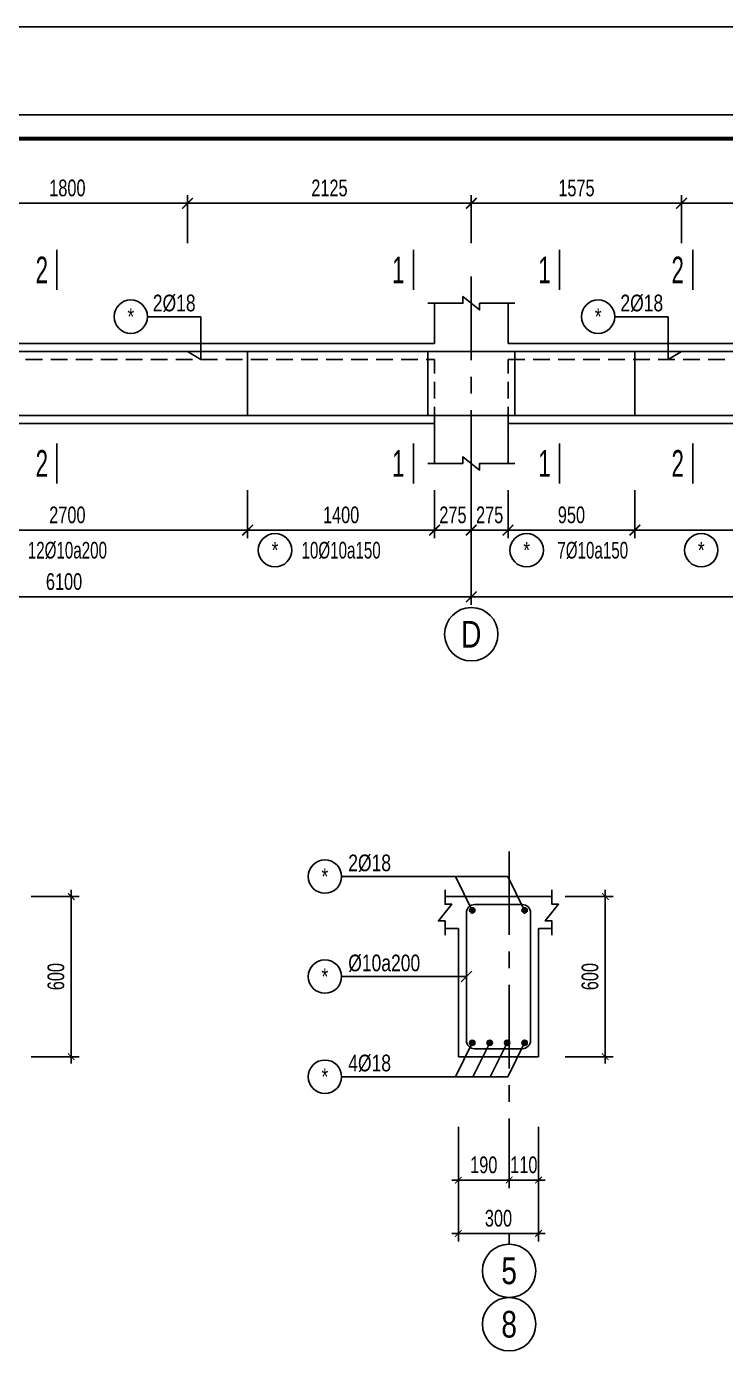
# Model space of a CAD drawing. Header units: millimetres. Extents: x -25284 to 100333, y 0 to 76881.
# Drawn here: x 18551 to 23783, y 66886 to 76881 of the extents above; entities that cross this region are included whole.
import ezdxf
from ezdxf.enums import TextEntityAlignment as Align

# ---------------------------------------------------------------- set-up
doc = ezdxf.new("R2010")
doc.units = ezdxf.units.MM
doc.header["$LTSCALE"] = 500
doc.header["$MEASUREMENT"] = 0
doc.linetypes.add('CENTER', pattern=[2, 1.25, -0.25, 0.25, -0.25])
doc.linetypes.add('HIDDEN', pattern=[0.375, 0.25, -0.125])
for name, color, linetype in [('CDC-KHUNGTEN', 7, 'Continuous'), ('KCS_AXIS', 5, 'CENTER'), ('KCS_AXIS_SUB', 5, 'CENTER'), ('KCS_BORDER', 3, 'Continuous'), ('KCS_CHI', 1, 'Continuous'), ('KCS_DIM', 1, 'Continuous'), ('KCS_HIDDEN', 8, 'HIDDEN'), ('KCS_SNODE', 6, 'Continuous'), ('KCS_STEEL', 4, 'Continuous'), ('KCS_TEXT', 2, 'Continuous'), ('KCS_TEXT_TK', 2, 'Continuous'), ('KCS_TEXT_TMC', 4, 'Continuous')]:
    doc.layers.add(name, color=color, linetype=linetype)
doc.styles.add('KCS_BIGTEXT', font='arial.ttf', dxfattribs={"width": 0.75})
doc.styles.add('KCS_SMTEXT', font='arial.ttf', dxfattribs={"width": 0.7})
doc.dimstyles.new('KCS_DIM50', dxfattribs={"dimscale": 50, "dimtxt": 2.5, "dimasz": 1.6, "dimexe": 1.2, "dimexo": 0, "dimgap": 1, "dimtad": 1, "dimdec": 0, "dimzin": 0, "dimdsep": 46, "dimtxsty": 'KCS_SMTEXT', "dimblk": 'ARCHTICK', "dimcen": 0, "dimdle": 1, "dimclrd": 256, "dimclre": 256, "dimclrt": 2, "dimadec": 0, "dimazin": 0, "dimtfac": 1, "dimtdec": 0, "dimtix": 1, "dimtmove": 2, "dimatfit": 3, "dimfxl": 1, "dimtolj": 1, "dimtzin": 0, "dimarcsym": 0})
doc.dimstyles.new('KCS_DIM50_25', dxfattribs={"dimtxt": 125, "dimasz": 50, "dimexe": 60, "dimexo": 0, "dimgap": 50, "dimtad": 1, "dimdec": 0, "dimlfac": 0.5, "dimzin": 13, "dimdsep": 46, "dimtxsty": 'KCS_SMTEXT', "dimblk": 'ARCHTICK', "dimblk1": 'ARCHTICK', "dimcen": 0, "dimdle": 50, "dimclrd": 1, "dimclre": 1, "dimclrt": 2, "dimadec": 0, "dimazin": 0, "dimtfac": 1, "dimtdec": 0, "dimtix": 1, "dimtmove": 2, "dimatfit": 3, "dimfxl": 1, "dimtolj": 1, "dimtzin": 13, "dimarcsym": 0})

# ---------------------------------------------------------------- blocks, each defined once
blk = doc.blocks.new('_ArchTick')
at = {"color": 0, "linetype": 'ByBlock', "const_width": 0.15}
blk.add_lwpolyline([(-0.5, -0.5), (0.5, 0.5)], dxfattribs=at)
blk = doc.blocks.new('*D5')
at = {"layer": 'Defpoints', "color": 0, "transparency": 16777216}
for p in [(15780.3, 73407.7), (21880.3, 73407.7), (21880.3, 72607.7)]:
    blk.add_point(p, dxfattribs=at)
at = {"layer": 'KCS_DIM', "lineweight": -2, "transparency": 16777216}
for p, q in [((15780.3, 73407.7), (15780.3, 72547.7)), ((21880.3, 73407.7), (21880.3, 72547.7)), ((15730.3, 72607.7), (21930.3, 72607.7))]:
    blk.add_line(p, q, dxfattribs=at)
at = {"layer": 'KCS_DIM', "lineweight": -2, "transparency": 16777216, "xscale": 80, "yscale": 80, "zscale": 80, "rotation": 180}
blk.add_blockref('_ArchTick', (15780.3, 72607.7), dxfattribs=at)
at = {"layer": 'KCS_DIM', "lineweight": -2, "transparency": 16777216, "xscale": 80, "yscale": 80, "zscale": 80}
blk.add_blockref('_ArchTick', (21880.3, 72607.7), dxfattribs=at)
at = {"layer": 'KCS_DIM', "color": 2, "transparency": 16777216, "insert": (18830.3, 72721.5), "char_height": 125, "attachment_point": 5, "style": 'KCS_SMTEXT'}
blk.add_mtext('\\A1;6100', dxfattribs=at)
blk = doc.blocks.new('*D6')
at = {"layer": 'Defpoints', "color": 0, "transparency": 16777216}
for p in [(21880.3, 73407.7), (26380.3, 73407.7), (26380.3, 72607.7)]:
    blk.add_point(p, dxfattribs=at)
at = {"layer": 'KCS_DIM', "lineweight": -2, "transparency": 16777216}
for p, q in [((21880.3, 73407.7), (21880.3, 72547.7)), ((26380.3, 73407.7), (26380.3, 72547.7)), ((21830.3, 72607.7), (26430.3, 72607.7))]:
    blk.add_line(p, q, dxfattribs=at)
at = {"layer": 'KCS_DIM', "lineweight": -2, "transparency": 16777216, "xscale": 80, "yscale": 80, "zscale": 80, "rotation": 180}
blk.add_blockref('_ArchTick', (21880.3, 72607.7), dxfattribs=at)
at = {"layer": 'KCS_DIM', "lineweight": -2, "transparency": 16777216, "xscale": 80, "yscale": 80, "zscale": 80}
blk.add_blockref('_ArchTick', (26380.3, 72607.7), dxfattribs=at)
at = {"layer": 'KCS_DIM', "color": 2, "transparency": 16777216, "insert": (24130.3, 72721.5), "char_height": 125, "attachment_point": 5, "style": 'KCS_SMTEXT'}
blk.add_mtext('\\A1;4500', dxfattribs=at)
blk = doc.blocks.new('*D15')
at = {"layer": 'Defpoints', "color": 0, "transparency": 16777216}
for p in [(21605.3, 73407.7), (21880.3, 73407.7), (21880.3, 73107.7)]:
    blk.add_point(p, dxfattribs=at)
at = {"layer": 'KCS_DIM', "lineweight": -2, "transparency": 16777216}
for p, q in [((21605.3, 73407.7), (21605.3, 73047.7)), ((21880.3, 73407.7), (21880.3, 73047.7)), ((21605.3, 73107.7), (21525.3, 73107.7)), ((21605.3, 73107.7), (21880.3, 73107.7)), ((21880.3, 73107.7), (21960.3, 73107.7))]:
    blk.add_line(p, q, dxfattribs=at)
at = {"layer": 'KCS_DIM', "lineweight": -2, "transparency": 16777216, "xscale": 80, "yscale": 80, "zscale": 80}
blk.add_blockref('_ArchTick', (21605.3, 73107.7), dxfattribs=at)
at = {"layer": 'KCS_DIM', "lineweight": -2, "transparency": 16777216, "xscale": 80, "yscale": 80, "zscale": 80, "rotation": 180}
blk.add_blockref('_ArchTick', (21880.3, 73107.7), dxfattribs=at)
at = {"layer": 'KCS_DIM', "color": 2, "transparency": 16777216, "insert": (21742.8, 73221.5), "char_height": 125, "attachment_point": 5, "style": 'KCS_SMTEXT'}
blk.add_mtext('\\A1;275', dxfattribs=at)
blk = doc.blocks.new('*D16')
at = {"layer": 'Defpoints', "color": 0, "transparency": 16777216}
for p in [(21880.3, 73407.7), (22155.3, 73407.7), (22155.3, 73107.7)]:
    blk.add_point(p, dxfattribs=at)
at = {"layer": 'KCS_DIM', "lineweight": -2, "transparency": 16777216}
for p, q in [((21880.3, 73407.7), (21880.3, 73047.7)), ((22155.3, 73407.7), (22155.3, 73047.7)), ((21880.3, 73107.7), (21800.3, 73107.7)), ((21880.3, 73107.7), (22155.3, 73107.7)), ((22155.3, 73107.7), (22235.3, 73107.7))]:
    blk.add_line(p, q, dxfattribs=at)
at = {"layer": 'KCS_DIM', "lineweight": -2, "transparency": 16777216, "xscale": 80, "yscale": 80, "zscale": 80}
blk.add_blockref('_ArchTick', (21880.3, 73107.7), dxfattribs=at)
at = {"layer": 'KCS_DIM', "lineweight": -2, "transparency": 16777216, "xscale": 80, "yscale": 80, "zscale": 80, "rotation": 180}
blk.add_blockref('_ArchTick', (22155.3, 73107.7), dxfattribs=at)
at = {"layer": 'KCS_DIM', "color": 2, "transparency": 16777216, "insert": (22017.8, 73221.5), "char_height": 125, "attachment_point": 5, "style": 'KCS_SMTEXT'}
blk.add_mtext('\\A1;275', dxfattribs=at)
blk = doc.blocks.new('*D35')
at = {"layer": 'Defpoints', "color": 0, "transparency": 16777216}
for p in [(19755.3, 75557.7), (17955.3, 75257.7), (19755.3, 75257.7)]:
    blk.add_point(p, dxfattribs=at)
at = {"layer": 'KCS_DIM', "lineweight": -2, "transparency": 16777216}
for p, q in [((17955.3, 75257.7), (17955.3, 75617.7)), ((19755.3, 75257.7), (19755.3, 75617.7)), ((17905.3, 75557.7), (19805.3, 75557.7))]:
    blk.add_line(p, q, dxfattribs=at)
at = {"layer": 'KCS_DIM', "lineweight": -2, "transparency": 16777216, "xscale": 80, "yscale": 80, "zscale": 80, "rotation": 180}
blk.add_blockref('_ArchTick', (17955.3, 75557.7), dxfattribs=at)
at = {"layer": 'KCS_DIM', "lineweight": -2, "transparency": 16777216, "xscale": 80, "yscale": 80, "zscale": 80}
blk.add_blockref('_ArchTick', (19755.3, 75557.7), dxfattribs=at)
at = {"layer": 'KCS_DIM', "color": 2, "transparency": 16777216, "insert": (18855.3, 75671.5), "char_height": 125, "attachment_point": 5, "style": 'KCS_SMTEXT'}
blk.add_mtext('\\A1;1800', dxfattribs=at)
blk = doc.blocks.new('*D36')
at = {"layer": 'Defpoints', "color": 0, "transparency": 16777216}
for p in [(21880.3, 75557.7), (19755.3, 75257.7), (21880.3, 75257.7)]:
    blk.add_point(p, dxfattribs=at)
at = {"layer": 'KCS_DIM', "lineweight": -2, "transparency": 16777216}
for p, q in [((19755.3, 75257.7), (19755.3, 75617.7)), ((21880.3, 75257.7), (21880.3, 75617.7)), ((19705.3, 75557.7), (21930.3, 75557.7))]:
    blk.add_line(p, q, dxfattribs=at)
at = {"layer": 'KCS_DIM', "lineweight": -2, "transparency": 16777216, "xscale": 80, "yscale": 80, "zscale": 80, "rotation": 180}
blk.add_blockref('_ArchTick', (19755.3, 75557.7), dxfattribs=at)
at = {"layer": 'KCS_DIM', "lineweight": -2, "transparency": 16777216, "xscale": 80, "yscale": 80, "zscale": 80}
blk.add_blockref('_ArchTick', (21880.3, 75557.7), dxfattribs=at)
at = {"layer": 'KCS_DIM', "color": 2, "transparency": 16777216, "insert": (20817.8, 75671.5), "char_height": 125, "attachment_point": 5, "style": 'KCS_SMTEXT'}
blk.add_mtext('\\A1;2125', dxfattribs=at)
blk = doc.blocks.new('*D37')
at = {"layer": 'Defpoints', "color": 0, "transparency": 16777216}
for p in [(23455.3, 75557.7), (21880.3, 75257.7), (23455.3, 75257.7)]:
    blk.add_point(p, dxfattribs=at)
at = {"layer": 'KCS_DIM', "lineweight": -2, "transparency": 16777216}
for p, q in [((21880.3, 75257.7), (21880.3, 75617.7)), ((23455.3, 75257.7), (23455.3, 75617.7)), ((21830.3, 75557.7), (23505.3, 75557.7))]:
    blk.add_line(p, q, dxfattribs=at)
at = {"layer": 'KCS_DIM', "lineweight": -2, "transparency": 16777216, "xscale": 80, "yscale": 80, "zscale": 80, "rotation": 180}
blk.add_blockref('_ArchTick', (21880.3, 75557.7), dxfattribs=at)
at = {"layer": 'KCS_DIM', "lineweight": -2, "transparency": 16777216, "xscale": 80, "yscale": 80, "zscale": 80}
blk.add_blockref('_ArchTick', (23455.3, 75557.7), dxfattribs=at)
at = {"layer": 'KCS_DIM', "color": 2, "transparency": 16777216, "insert": (22667.8, 75671.5), "char_height": 125, "attachment_point": 5, "style": 'KCS_SMTEXT'}
blk.add_mtext('\\A1;1575', dxfattribs=at)
blk = doc.blocks.new('*D38')
at = {"layer": 'Defpoints', "color": 0, "transparency": 16777216}
for p in [(24740.3, 75557.7), (23455.3, 75257.7), (24740.3, 75257.7)]:
    blk.add_point(p, dxfattribs=at)
at = {"layer": 'KCS_DIM', "lineweight": -2, "transparency": 16777216}
for p, q in [((23455.3, 75257.7), (23455.3, 75617.7)), ((24740.3, 75257.7), (24740.3, 75617.7)), ((23405.3, 75557.7), (24790.3, 75557.7))]:
    blk.add_line(p, q, dxfattribs=at)
at = {"layer": 'KCS_DIM', "lineweight": -2, "transparency": 16777216, "xscale": 80, "yscale": 80, "zscale": 80, "rotation": 180}
blk.add_blockref('_ArchTick', (23455.3, 75557.7), dxfattribs=at)
at = {"layer": 'KCS_DIM', "lineweight": -2, "transparency": 16777216, "xscale": 80, "yscale": 80, "zscale": 80}
blk.add_blockref('_ArchTick', (24740.3, 75557.7), dxfattribs=at)
at = {"layer": 'KCS_DIM', "color": 2, "transparency": 16777216, "insert": (24097.8, 75671.5), "char_height": 125, "attachment_point": 5, "style": 'KCS_SMTEXT'}
blk.add_mtext('\\A1;1285', dxfattribs=at)
blk = doc.blocks.new('*D53')
at = {"layer": 'Defpoints', "color": 0, "transparency": 16777216}
for p in [(17505.3, 73407.7), (20205.3, 73407.7), (20205.3, 73107.7)]:
    blk.add_point(p, dxfattribs=at)
at = {"layer": 'KCS_DIM', "lineweight": -2, "transparency": 16777216}
for p, q in [((17505.3, 73407.7), (17505.3, 73047.7)), ((20205.3, 73407.7), (20205.3, 73047.7)), ((17455.3, 73107.7), (20255.3, 73107.7))]:
    blk.add_line(p, q, dxfattribs=at)
at = {"layer": 'KCS_DIM', "lineweight": -2, "transparency": 16777216, "xscale": 80, "yscale": 80, "zscale": 80, "rotation": 180}
blk.add_blockref('_ArchTick', (17505.3, 73107.7), dxfattribs=at)
at = {"layer": 'KCS_DIM', "lineweight": -2, "transparency": 16777216, "xscale": 80, "yscale": 80, "zscale": 80}
blk.add_blockref('_ArchTick', (20205.3, 73107.7), dxfattribs=at)
at = {"layer": 'KCS_DIM', "color": 2, "transparency": 16777216, "insert": (18855.3, 73221.5), "char_height": 125, "attachment_point": 5, "style": 'KCS_SMTEXT'}
blk.add_mtext('\\A1;2700', dxfattribs=at)
blk = doc.blocks.new('*D54')
at = {"layer": 'Defpoints', "color": 0, "transparency": 16777216}
for p in [(20205.3, 73407.7), (21605.3, 73407.7), (21605.3, 73107.7)]:
    blk.add_point(p, dxfattribs=at)
at = {"layer": 'KCS_DIM', "lineweight": -2, "transparency": 16777216}
for p, q in [((20205.3, 73407.7), (20205.3, 73047.7)), ((21605.3, 73407.7), (21605.3, 73047.7)), ((20155.3, 73107.7), (21655.3, 73107.7))]:
    blk.add_line(p, q, dxfattribs=at)
at = {"layer": 'KCS_DIM', "lineweight": -2, "transparency": 16777216, "xscale": 80, "yscale": 80, "zscale": 80, "rotation": 180}
blk.add_blockref('_ArchTick', (20205.3, 73107.7), dxfattribs=at)
at = {"layer": 'KCS_DIM', "lineweight": -2, "transparency": 16777216, "xscale": 80, "yscale": 80, "zscale": 80}
blk.add_blockref('_ArchTick', (21605.3, 73107.7), dxfattribs=at)
at = {"layer": 'KCS_DIM', "color": 2, "transparency": 16777216, "insert": (20905.3, 73221.5), "char_height": 125, "attachment_point": 5, "style": 'KCS_SMTEXT'}
blk.add_mtext('\\A1;1400', dxfattribs=at)
blk = doc.blocks.new('*D55')
at = {"layer": 'Defpoints', "color": 0, "transparency": 16777216}
for p in [(22155.3, 73407.7), (23105.3, 73407.7), (23105.3, 73107.7)]:
    blk.add_point(p, dxfattribs=at)
at = {"layer": 'KCS_DIM', "lineweight": -2, "transparency": 16777216}
for p, q in [((22155.3, 73407.7), (22155.3, 73047.7)), ((23105.3, 73407.7), (23105.3, 73047.7)), ((22105.3, 73107.7), (23155.3, 73107.7))]:
    blk.add_line(p, q, dxfattribs=at)
at = {"layer": 'KCS_DIM', "lineweight": -2, "transparency": 16777216, "xscale": 80, "yscale": 80, "zscale": 80, "rotation": 180}
blk.add_blockref('_ArchTick', (22155.3, 73107.7), dxfattribs=at)
at = {"layer": 'KCS_DIM', "lineweight": -2, "transparency": 16777216, "xscale": 80, "yscale": 80, "zscale": 80}
blk.add_blockref('_ArchTick', (23105.3, 73107.7), dxfattribs=at)
at = {"layer": 'KCS_DIM', "color": 2, "transparency": 16777216, "insert": (22630.3, 73221.5), "char_height": 125, "attachment_point": 5, "style": 'KCS_SMTEXT'}
blk.add_mtext('\\A1;950', dxfattribs=at)
blk = doc.blocks.new('*D56')
at = {"layer": 'Defpoints', "color": 0, "transparency": 16777216}
for p in [(23105.3, 73407.7), (25090.3, 73407.7), (25090.3, 73107.7)]:
    blk.add_point(p, dxfattribs=at)
at = {"layer": 'KCS_DIM', "lineweight": -2, "transparency": 16777216}
for p, q in [((23105.3, 73407.7), (23105.3, 73047.7)), ((25090.3, 73407.7), (25090.3, 73047.7)), ((23055.3, 73107.7), (25140.3, 73107.7))]:
    blk.add_line(p, q, dxfattribs=at)
at = {"layer": 'KCS_DIM', "lineweight": -2, "transparency": 16777216, "xscale": 80, "yscale": 80, "zscale": 80, "rotation": 180}
blk.add_blockref('_ArchTick', (23105.3, 73107.7), dxfattribs=at)
at = {"layer": 'KCS_DIM', "lineweight": -2, "transparency": 16777216, "xscale": 80, "yscale": 80, "zscale": 80}
blk.add_blockref('_ArchTick', (25090.3, 73107.7), dxfattribs=at)
at = {"layer": 'KCS_DIM', "color": 2, "transparency": 16777216, "insert": (24097.8, 73221.5), "char_height": 125, "attachment_point": 5, "style": 'KCS_SMTEXT'}
blk.add_mtext('\\A1;1985', dxfattribs=at)
blk = doc.blocks.new('*D68')
at = {"layer": 'Defpoints', "color": 0, "transparency": 16777216}
for p in [(18583.8, 70361.7), (18583.8, 69161.7), (18883.8, 69161.7)]:
    blk.add_point(p, dxfattribs=at)
at = {"layer": 'KCS_DIM', "color": 1, "lineweight": -2, "transparency": 16777216}
for p, q in [((18883.8, 70411.7), (18883.8, 69111.7)), ((18583.8, 70361.7), (18943.8, 70361.7)), ((18583.8, 69161.7), (18943.8, 69161.7))]:
    blk.add_line(p, q, dxfattribs=at)
at = {"layer": 'KCS_DIM', "color": 1, "lineweight": -2, "transparency": 16777216, "xscale": 50, "yscale": 50, "zscale": 50}
for p, rotation in [((18883.8, 70361.7), 90), ((18883.8, 69161.7), 270)]:
    blk.add_blockref('_ArchTick', p, dxfattribs=dict(at, rotation=rotation))
at = {"layer": 'KCS_DIM', "color": 2, "transparency": 16777216, "insert": (18769.9, 69761.7), "char_height": 125, "attachment_point": 5, "rotation": 90, "style": 'KCS_SMTEXT'}
blk.add_mtext('\\A1;600', dxfattribs=at)
blk = doc.blocks.new('*D69')
at = {"layer": 'Defpoints', "color": 0, "transparency": 16777216}
for p in [(21783.8, 68636.7), (22163.8, 68636.7), (22163.8, 68236.7)]:
    blk.add_point(p, dxfattribs=at)
at = {"layer": 'KCS_DIM', "color": 1, "lineweight": -2, "transparency": 16777216}
for p, q in [((21783.8, 68636.7), (21783.8, 68176.7)), ((22163.8, 68636.7), (22163.8, 68176.7)), ((21733.8, 68236.7), (22213.8, 68236.7))]:
    blk.add_line(p, q, dxfattribs=at)
at = {"layer": 'KCS_DIM', "color": 1, "lineweight": -2, "transparency": 16777216, "xscale": 50, "yscale": 50, "zscale": 50, "rotation": 180}
blk.add_blockref('_ArchTick', (21783.8, 68236.7), dxfattribs=at)
at = {"layer": 'KCS_DIM', "color": 1, "lineweight": -2, "transparency": 16777216, "xscale": 50, "yscale": 50, "zscale": 50}
blk.add_blockref('_ArchTick', (22163.8, 68236.7), dxfattribs=at)
at = {"layer": 'KCS_DIM', "color": 2, "transparency": 16777216, "insert": (21973.8, 68350.5), "char_height": 125, "attachment_point": 5, "style": 'KCS_SMTEXT'}
blk.add_mtext('\\A1;190', dxfattribs=at)
blk = doc.blocks.new('*D70')
at = {"layer": 'Defpoints', "color": 0, "transparency": 16777216}
for p in [(22163.8, 68636.7), (22383.8, 68636.7), (22163.8, 68236.7)]:
    blk.add_point(p, dxfattribs=at)
at = {"layer": 'KCS_DIM', "color": 1, "lineweight": -2, "transparency": 16777216}
for p, q in [((22163.8, 68636.7), (22163.8, 68176.7)), ((22383.8, 68636.7), (22383.8, 68176.7)), ((22163.8, 68236.7), (22113.8, 68236.7)), ((22383.8, 68236.7), (22163.8, 68236.7)), ((22383.8, 68236.7), (22433.8, 68236.7))]:
    blk.add_line(p, q, dxfattribs=at)
at = {"layer": 'KCS_DIM', "color": 1, "lineweight": -2, "transparency": 16777216, "xscale": 50, "yscale": 50, "zscale": 50}
blk.add_blockref('_ArchTick', (22163.8, 68236.7), dxfattribs=at)
at = {"layer": 'KCS_DIM', "color": 1, "lineweight": -2, "transparency": 16777216, "xscale": 50, "yscale": 50, "zscale": 50, "rotation": 180}
blk.add_blockref('_ArchTick', (22383.8, 68236.7), dxfattribs=at)
at = {"layer": 'KCS_DIM', "color": 2, "transparency": 16777216, "insert": (22273.8, 68350.5), "char_height": 125, "attachment_point": 5, "style": 'KCS_SMTEXT'}
blk.add_mtext('\\A1;110', dxfattribs=at)
blk = doc.blocks.new('*D71')
at = {"layer": 'Defpoints', "color": 0, "transparency": 16777216}
for p in [(21783.8, 68636.7), (22383.8, 68636.7), (22383.8, 67836.7)]:
    blk.add_point(p, dxfattribs=at)
at = {"layer": 'KCS_DIM', "color": 1, "lineweight": -2, "transparency": 16777216}
for p, q in [((21783.8, 68636.7), (21783.8, 67776.7)), ((22383.8, 68636.7), (22383.8, 67776.7)), ((21733.8, 67836.7), (22433.8, 67836.7))]:
    blk.add_line(p, q, dxfattribs=at)
at = {"layer": 'KCS_DIM', "color": 1, "lineweight": -2, "transparency": 16777216, "xscale": 50, "yscale": 50, "zscale": 50, "rotation": 180}
blk.add_blockref('_ArchTick', (21783.8, 67836.7), dxfattribs=at)
at = {"layer": 'KCS_DIM', "color": 1, "lineweight": -2, "transparency": 16777216, "xscale": 50, "yscale": 50, "zscale": 50}
blk.add_blockref('_ArchTick', (22383.8, 67836.7), dxfattribs=at)
at = {"layer": 'KCS_DIM', "color": 2, "transparency": 16777216, "insert": (22083.8, 67950.5), "char_height": 125, "attachment_point": 5, "style": 'KCS_SMTEXT'}
blk.add_mtext('\\A1;300', dxfattribs=at)
blk = doc.blocks.new('*D72')
at = {"layer": 'Defpoints', "color": 0, "transparency": 16777216}
for p in [(22583.8, 70361.7), (22583.8, 69161.7), (22883.8, 69161.7)]:
    blk.add_point(p, dxfattribs=at)
at = {"layer": 'KCS_DIM', "color": 1, "lineweight": -2, "transparency": 16777216}
for p, q in [((22883.8, 70411.7), (22883.8, 69111.7)), ((22583.8, 70361.7), (22943.8, 70361.7)), ((22583.8, 69161.7), (22943.8, 69161.7))]:
    blk.add_line(p, q, dxfattribs=at)
at = {"layer": 'KCS_DIM', "color": 1, "lineweight": -2, "transparency": 16777216, "xscale": 50, "yscale": 50, "zscale": 50}
for p, rotation in [((22883.8, 70361.7), 90), ((22883.8, 69161.7), 270)]:
    blk.add_blockref('_ArchTick', p, dxfattribs=dict(at, rotation=rotation))
at = {"layer": 'KCS_DIM', "color": 2, "transparency": 16777216, "insert": (22769.9, 69761.7), "char_height": 125, "attachment_point": 5, "rotation": 90, "style": 'KCS_SMTEXT'}
blk.add_mtext('\\A1;600', dxfattribs=at)
blk = doc.blocks.new('KCS_SNODE')
at = {"layer": 'KCS_SNODE'}
blk.add_hatch(color=256, dxfattribs=at).paths.add_polyline_path([(-10, 0, 1), (10, 0, 1)])
blk.add_circle((0, 0), 10, dxfattribs=at)
blk = doc.blocks.new('Khung tên chuẩn')
at = {"layer": 'CDC-KHUNGTEN', "color": 8}
blk.add_lwpolyline([(75096, 1100), (83000, 1100), (83000, 58300), (3000, 58300), (3000, 1100), (75096, 1100)], dxfattribs=at)
at = {"layer": 'CDC-KHUNGTEN', "color": 255, "lineweight": 60}
blk.add_lwpolyline([(74900, 1400), (74900, 58000), (3300, 58000), (3300, 1400), (74900, 1400)], close=True, dxfattribs=at)
at = {"layer": 'Defpoints', "color": 1, "ltscale": 0.2}
blk.add_lwpolyline([(0, 0), (0, 59400), (84100, 59400), (84100, 0), (0, 0)], close=True, dxfattribs=at)

msp = doc.modelspace()

# ---------------------------------------------------------------- linework, layer by layer
at = {"layer": 'KCS_AXIS'}
msp.add_line((21880.3, 75007.7), (21880.3, 73407.7), dxfattribs=at)
at = {"layer": 'KCS_AXIS_SUB'}
msp.add_line((22163.8, 70699.2), (22163.8, 68636.7), dxfattribs=at)
at = {"layer": 'KCS_BORDER'}
for p, q in [((21605.3, 74507.7), (21605.3, 74807.7)), ((22155.3, 74507.7), (22155.3, 74807.7)), ((16105.3, 74507.7), (21605.3, 74507.7)), ((22155.3, 74507.7), (26040.3, 74507.7)), ((16105.3, 73907.7), (21605.3, 73907.7)), ((21605.3, 73907.7), (21605.3, 73607.7)), ((22155.3, 73907.7), (26040.3, 73907.7)), ((22155.3, 73907.7), (22155.3, 73607.7)), ((21783.8, 70361.7), (21683.8, 70361.7)), ((21783.8, 70361.7), (22383.8, 70361.7)), ((22383.8, 70361.7), (22483.8, 70361.7)), ((21783.8, 70121.7), (21683.8, 70121.7)), ((21783.8, 69161.7), (21783.8, 70121.7)), ((22383.8, 69161.7), (22383.8, 70121.7)), ((22383.8, 70121.7), (22483.8, 70121.7)), ((21783.8, 69161.7), (22383.8, 69161.7))]:
    msp.add_line(p, q, dxfattribs=at)
at = {"layer": 'KCS_BORDER', "color": 1}
for points in [[(21555.3, 74807.7), (21817.8, 74807.7), (21817.8, 74857.7), (21942.8, 74757.7), (21942.8, 74807.7), (22205.3, 74807.7)], [(21555.3, 73607.7), (21817.8, 73607.7), (21817.8, 73657.7), (21942.8, 73557.7), (21942.8, 73607.7), (22205.3, 73607.7)], [(21683.8, 70071.7), (21683.8, 70179.2), (21633.8, 70179.2), (21733.8, 70304.2), (21683.8, 70304.2), (21683.8, 70411.7)], [(22483.8, 70071.7), (22483.8, 70179.2), (22433.8, 70179.2), (22533.8, 70304.2), (22483.8, 70304.2), (22483.8, 70411.7)]]:
    msp.add_lwpolyline(points, dxfattribs=at)
at = {"layer": 'KCS_CHI'}
for p, q in [((19855.3, 74707.7), (19455.3, 74707.7)), ((19855.3, 74387.7), (19855.3, 74707.7)), ((23355.3, 74707.7), (22955.3, 74707.7)), ((23355.3, 74387.7), (23355.3, 74707.7)), ((20908.8, 70511.7), (22152.8, 70511.7)), ((21887.8, 70257.7), (21760.8, 70511.7)), ((22279.8, 70257.7), (22152.8, 70511.7)), ((20908.8, 69761.7), (21843.8, 69761.7)), ((21887.8, 69265.7), (21760.8, 69011.7)), ((22018.4, 69265.7), (21891.4, 69011.7)), ((22149.1, 69265.7), (22022.1, 69011.7)), ((22279.8, 69265.7), (22152.8, 69011.7)), ((20908.8, 69011.7), (22152.8, 69011.7)), ((22163.8, 67756.7), (22163.8, 67836.7))]:
    msp.add_line(p, q, dxfattribs=at)
at = {"layer": 'KCS_CHI', "color": 3}
msp.add_line((21803.8, 69721.7), (21883.8, 69801.7), dxfattribs=at)
at = {"layer": 'KCS_CHI'}
for centre in [(21880.3, 72327.7), (22163.8, 67556.7), (22163.8, 67156.7)]:
    msp.add_circle(centre, 200, dxfattribs=at)
at = {"layer": 'KCS_HIDDEN'}
for p, q in [((16105.3, 74387.7), (21605.3, 74387.7)), ((21605.3, 73907.7), (21605.3, 74387.7)), ((22155.3, 74387.7), (26040.3, 74387.7)), ((22155.3, 73907.7), (22155.3, 74387.7))]:
    msp.add_line(p, q, dxfattribs=at)
at = {"layer": 'KCS_STEEL'}
for p, q in [((3490.3, 74447.7), (35155.3, 74447.7)), ((19755.3, 74447.7), (23455.3, 74447.7)), ((19755.3, 74447.7), (19855.3, 74387.7)), ((20205.3, 74447.7), (20205.3, 73967.7)), ((21555.3, 74447.7), (21555.3, 73967.7)), ((22205.3, 74447.7), (22205.3, 73967.7)), ((23105.3, 74447.7), (23105.3, 73967.7)), ((23455.3, 74447.7), (23355.3, 74387.7)), ((3490.3, 73967.7), (35155.3, 73967.7))]:
    msp.add_line(p, q, dxfattribs=at)
msp.add_lwpolyline([(21843.8, 70241.7), (21843.8, 69281.7, 0.414214), (21903.8, 69221.7), (22263.8, 69221.7, 0.414214), (22323.8, 69281.7), (22323.8, 70241.7, 0.414214), (22263.8, 70301.7), (21903.8, 70301.7, 0.414214), (21843.8, 70241.7)], format="xyb", dxfattribs=at)
at = {"layer": 'KCS_TEXT_TK', "color": 1}
for centre in [(19330.3, 74707.7), (22830.3, 74707.7), (20410.3, 72957.7), (22294.9, 72957.7), (23602.8, 72957.7), (20783.8, 70511.7), (20783.8, 69761.7), (20783.8, 69011.7)]:
    msp.add_circle(centre, 125, dxfattribs=at)
at = {"layer": 'KCS_TEXT_TMC'}
for p, q in [((18777.2, 74907.7), (18777.2, 75207.7)), ((21446.9, 74907.7), (21446.9, 75207.7)), ((22541.9, 74907.7), (22541.9, 75207.7)), ((23539.4, 74907.7), (23539.4, 75207.7)), ((18777.2, 73457.7), (18777.2, 73757.7)), ((21446.9, 73457.7), (21446.9, 73757.7)), ((22541.9, 73457.7), (22541.9, 73757.7)), ((23539.4, 73457.7), (23539.4, 73757.7))]:
    msp.add_line(p, q, dxfattribs=at)

# ---------------------------------------------------------------- block references
at = {"xscale": 0.6000000003099577, "yscale": 0.6000000003099577, "zscale": 0.6000000003099577}
msp.add_blockref('Khung tên chuẩn', (0, 41241.1), dxfattribs=at)
at = {"layer": 'KCS_STEEL', "xscale": 2, "yscale": 2, "zscale": 2}
for p in [(21887.8, 70257.7), (22279.8, 70257.7), (21887.8, 69265.7), (22018.4, 69265.7), (22149.1, 69265.7), (22279.8, 69265.7)]:
    msp.add_blockref('KCS_SNODE', p, dxfattribs=at)

# ---------------------------------------------------------------- texts
at = {"layer": 'KCS_TEXT', "style": 'KCS_SMTEXT'}
for s, width, p in [('2%%c18', 0.75, (19655.3, 74747.7)), ('2%%c18', 0.75, (23157.2, 74747.7)), ('12%%C10a200', 0.65, (18855.3, 72895.2)), ('10%%C10a150', 0.65, (20905.3, 72895.2)), ('7%%C10a150', 0.65, (22789.9, 72895.2))]:
    msp.add_text(s, height=125, dxfattribs=dict(at, width=width)).set_placement(p, align=Align.CENTER)
at = {"layer": 'KCS_TEXT', "color": 4, "style": 'KCS_BIGTEXT', "width": 0.75}
for s, p in [('D', (21880.3, 72327.7)), ('5', (22163.8, 67556.7)), ('8', (22163.8, 67156.7))]:
    msp.add_text(s, height=200, dxfattribs=at).set_placement(p, align=Align.MIDDLE_CENTER)
at = {"layer": 'KCS_TEXT', "style": 'KCS_SMTEXT', "width": 0.75}
for s, p in [('2%%c18', (20958.8, 70551.7)), ('%%C10a200', (20958.8, 69801.7)), ('4%%c18', (20958.8, 69051.7))]:
    msp.add_text(s, height=125, dxfattribs=at).set_placement(p)
at = {"layer": 'KCS_TEXT_TK', "style": 'KCS_SMTEXT', "width": 0.75}
for p in [(19330.3, 74707.7), (22830.7, 74707.7), (20410.3, 72957.7), (22294.9, 72957.7), (23602.8, 72957.7), (20783.8, 70511.7), (20783.8, 69761.7), (20783.8, 69011.7)]:
    msp.add_text('*', height=125, dxfattribs=at).set_placement(p, align=Align.MIDDLE_CENTER)
at = {"layer": 'KCS_TEXT_TMC', "style": 'KCS_BIGTEXT', "width": 0.6}
for s, p in [('2', (18710.5, 74957.7)), ('1', (21380.3, 74957.7)), ('1', (22475.3, 74957.7)), ('2', (23472.8, 74957.7)), ('2', (18710.5, 73507.7)), ('1', (21380.3, 73507.7)), ('1', (22475.3, 73507.7)), ('2', (23472.8, 73507.7))]:
    msp.add_text(s, height=200, dxfattribs=at).set_placement(p, align=Align.RIGHT)

# ---------------------------------------------------------------- dimensions: what is measured, and where the dimension line sits
at = {"layer": 'KCS_DIM'}
for base, p1, p2, dimstyle, picture, middle in [((19755.3, 75557.7), (17955.3, 75257.7), (19755.3, 75257.7), 'KCS_DIM50', '*D35', (18855.3, 75671.5)), ((21880.3, 75557.7), (19755.3, 75257.7), (21880.3, 75257.7), 'KCS_DIM50', '*D36', (20817.8, 75671.5)), ((23455.3, 75557.7), (21880.3, 75257.7), (23455.3, 75257.7), 'KCS_DIM50', '*D37', (22667.8, 75671.5)), ((24740.3, 75557.7), (23455.3, 75257.7), (24740.3, 75257.7), 'KCS_DIM50', '*D38', (24097.8, 75671.5)), ((21880.3, 72607.7), (15780.3, 73407.7), (21880.3, 73407.7), 'KCS_DIM50', '*D5', (18830.3, 72721.5)), ((20205.3, 73107.7), (17505.3, 73407.7), (20205.3, 73407.7), 'KCS_DIM50', '*D53', (18855.3, 73221.5)), ((21605.3, 73107.7), (20205.3, 73407.7), (21605.3, 73407.7), 'KCS_DIM50', '*D54', (20905.3, 73221.5)), ((21880.3, 73107.7), (21605.3, 73407.7), (21880.3, 73407.7), 'KCS_DIM50', '*D15', (21742.8, 73221.5)), ((22155.3, 73107.7), (21880.3, 73407.7), (22155.3, 73407.7), 'KCS_DIM50', '*D16', (22017.8, 73221.5)), ((26380.3, 72607.7), (21880.3, 73407.7), (26380.3, 73407.7), 'KCS_DIM50', '*D6', (24130.3, 72721.5)), ((23105.3, 73107.7), (22155.3, 73407.7), (23105.3, 73407.7), 'KCS_DIM50', '*D55', (22630.3, 73221.5)), ((25090.3, 73107.7), (23105.3, 73407.7), (25090.3, 73407.7), 'KCS_DIM50', '*D56', (24097.8, 73221.5)), ((22163.8, 68236.7), (21783.8, 68636.7), (22163.8, 68636.7), 'KCS_DIM50_25', '*D69', (21973.8, 68350.5)), ((22383.8, 67836.7), (21783.8, 68636.7), (22383.8, 68636.7), 'KCS_DIM50_25', '*D71', (22083.8, 67950.5)), ((22163.8, 68236.7), (22383.8, 68636.7), (22163.8, 68636.7), 'KCS_DIM50_25', '*D70', (22273.8, 68350.5))]:
    dim = msp.add_linear_dim(base=base, p1=p1, p2=p2, dimstyle=dimstyle, dxfattribs=at)
    dim.commit()
    dim.dimension.update_dxf_attribs({"geometry": picture, "text_midpoint": middle})
for base, p1, p2, picture, middle in [((18883.8, 69161.7), (18583.8, 70361.7), (18583.8, 69161.7), '*D68', (18769.9, 69761.7)), ((22883.8, 69161.7), (22583.8, 70361.7), (22583.8, 69161.7), '*D72', (22769.9, 69761.7))]:
    dim = msp.add_linear_dim(base=base, p1=p1, p2=p2, angle=90, dimstyle='KCS_DIM50_25', dxfattribs=at)
    dim.commit()
    dim.dimension.update_dxf_attribs({"geometry": picture, "text_midpoint": middle})

doc.saveas('drawing.dxf')
